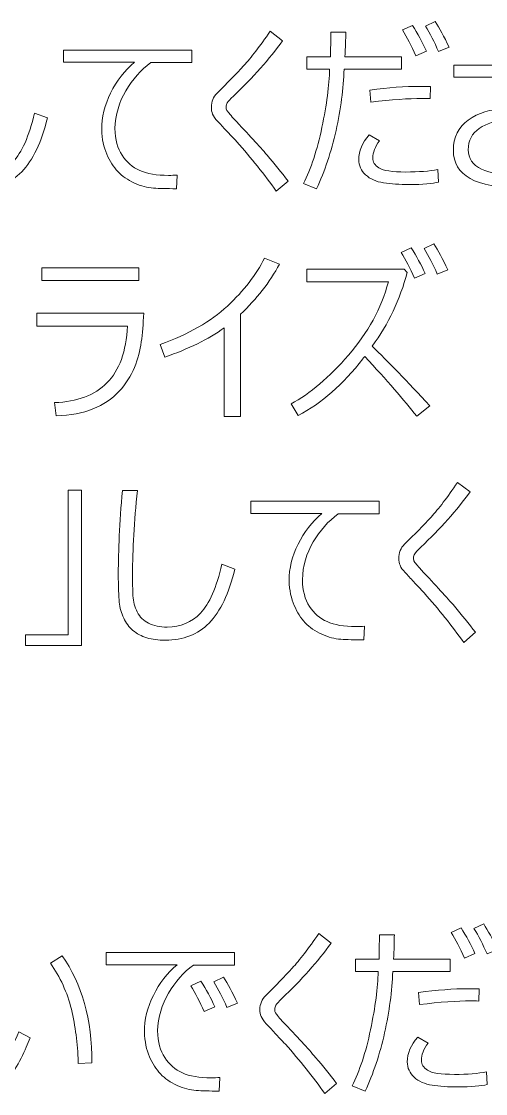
# Model space of a CAD drawing. Extents: x 0 to 812, y 0 to 300.
# Drawn here: x 661.41 to 673.75, y 183.82 to 212.34 of the extents above; entities that cross this region are included whole.
import ezdxf

# ---------------------------------------------------------------- set-up
doc = ezdxf.new("R2010")
doc.units = 0
doc.header["$MEASUREMENT"] = 0
doc.layers.add('TEMPLATE', color=216, linetype='CONTINUOUS', true_color=0x4c004c)

# ---------------------------------------------------------------- blocks, each defined once
blk = doc.blocks.new('block 3')
at = {"layer": 'TEMPLATE', "color": 252, "lineweight": 9, "true_color": 0x989898}
for points in [[(664.529, -94.556), (661.948, -94.556), (661.948, -94.214), (664.529, -94.214), (664.529, -94.556)], [(663.01, -104.262), (661.521, -104.262), (661.521, -103.974), (662.656, -103.974), (662.656, -100.129), (663.01, -100.129), (663.01, -104.262)]]:
    blk.add_lwpolyline(points, dxfattribs=at)
for points, knots in [([(672.175, -88.449), (672.175, -88.449), (671.894, -88.573), (671.894, -88.573), (671.777, -88.311), (671.659, -88.083), (671.54, -87.89), (671.54, -87.89), (671.804, -87.768), (671.804, -87.768), (671.946, -87.987), (672.069, -88.214), (672.175, -88.449)], [0, 0, 0, 0, 1, 1, 1, 2, 2, 2, 3, 3, 3, 4, 4, 4, 4]), ([(672.778, -88.349), (672.778, -88.349), (672.497, -88.464), (672.497, -88.464), (672.388, -88.211), (672.272, -87.986), (672.148, -87.787), (672.148, -87.787), (672.407, -87.663), (672.407, -87.663), (672.52, -87.837), (672.643, -88.065), (672.778, -88.349)], [0, 0, 0, 0, 1, 1, 1, 2, 2, 2, 3, 3, 3, 4, 4, 4, 4]), ([(668.496, -91.908), (668.496, -91.908), (668.184, -92.177), (668.184, -92.177), (667.868, -91.734), (667.518, -91.296), (667.134, -90.863), (667.035, -90.759), (666.942, -90.66), (666.856, -90.567), (666.771, -90.473), (666.695, -90.391), (666.627, -90.321), (666.559, -90.251), (666.514, -90.187), (666.492, -90.129), (666.469, -90.07), (666.458, -90.01), (666.458, -89.948), (666.458, -89.795), (666.509, -89.668), (666.611, -89.567), (666.88, -89.305), (667.114, -89.064), (667.316, -88.844), (667.517, -88.625), (667.752, -88.318), (668.02, -87.924), (668.02, -87.924), (668.352, -88.175), (668.352, -88.175), (668.001, -88.664), (667.564, -89.154), (667.044, -89.648), (666.957, -89.732), (666.903, -89.791), (666.882, -89.823), (666.861, -89.856), (666.851, -89.894), (666.851, -89.938), (666.851, -89.977), (666.858, -90.008), (666.873, -90.031), (666.887, -90.054), (666.947, -90.127), (667.053, -90.25), (667.445, -90.664), (667.74, -90.986), (667.938, -91.217), (668.136, -91.449), (668.322, -91.679), (668.496, -91.908)], [0, 0, 0, 0, 1, 1, 1, 2, 2, 2, 3, 3, 3, 4, 4, 4, 5, 5, 5, 6, 6, 6, 7, 7, 7, 8, 8, 8, 9, 9, 9, 10, 10, 10, 11, 11, 11, 12, 12, 12, 13, 13, 13, 14, 14, 14, 15, 15, 15, 16, 16, 16, 17, 17, 17, 17]), ([(670.031, -87.951), (670.031, -88.133), (670.024, -88.351), (670.009, -88.605), (670.009, -88.605), (671.516, -88.605), (671.516, -88.605), (671.516, -88.605), (671.516, -88.93), (671.516, -88.93), (671.516, -88.93), (669.988, -88.93), (669.988, -88.93), (669.97, -89.451), (669.898, -89.995), (669.772, -90.562), (669.645, -91.129), (669.473, -91.647), (669.255, -92.116), (669.255, -92.116), (668.906, -91.974), (668.906, -91.974), (669.108, -91.582), (669.272, -91.084), (669.398, -90.479), (669.524, -89.874), (669.592, -89.358), (669.602, -88.93), (669.602, -88.93), (669.001, -88.93), (669.001, -88.93), (669.001, -88.93), (669.001, -88.605), (669.001, -88.605), (669.001, -88.605), (669.624, -88.605), (669.624, -88.605), (669.63, -88.395), (669.634, -88.177), (669.634, -87.951), (669.634, -87.951), (670.031, -87.951), (670.031, -87.951)], [0, 0, 0, 0, 1, 1, 1, 2, 2, 2, 3, 3, 3, 4, 4, 4, 5, 5, 5, 6, 6, 6, 7, 7, 7, 8, 8, 8, 9, 9, 9, 10, 10, 10, 11, 11, 11, 12, 12, 12, 13, 13, 13, 14, 14, 14, 14]), ([(675.837, -91.935), (675.521, -92.038), (675.133, -92.089), (674.673, -92.089), (673.486, -92.089), (672.893, -91.756), (672.893, -91.09), (672.893, -90.745), (673.025, -90.476), (673.288, -90.284), (673.552, -90.091), (673.877, -89.994), (674.262, -89.994), (674.505, -89.994), (674.769, -90.029), (675.056, -90.099), (674.906, -89.888), (674.755, -89.571), (674.602, -89.149), (674.602, -89.149), (672.903, -89.149), (672.903, -89.149), (672.903, -89.149), (672.903, -88.83), (672.903, -88.83), (672.903, -88.83), (674.499, -88.83), (674.499, -88.83), (674.415, -88.585), (674.341, -88.324), (674.28, -88.046), (674.28, -88.046), (674.66, -87.99), (674.66, -87.99), (674.729, -88.307), (674.806, -88.587), (674.892, -88.83), (674.892, -88.83), (675.893, -88.83), (675.893, -88.83), (675.893, -88.83), (675.893, -89.149), (675.893, -89.149), (675.893, -89.149), (674.995, -89.149), (674.995, -89.149), (675.184, -89.701), (675.431, -90.095), (675.737, -90.331), (675.737, -90.331), (675.559, -90.619), (675.559, -90.619), (675.204, -90.409), (674.779, -90.304), (674.284, -90.304), (674.011, -90.304), (673.777, -90.372), (673.581, -90.507), (673.386, -90.642), (673.288, -90.832), (673.288, -91.076), (673.288, -91.532), (673.755, -91.759), (674.687, -91.759), (675.053, -91.759), (675.412, -91.708), (675.764, -91.606), (675.764, -91.606), (675.837, -91.935), (675.837, -91.935)], [0, 0, 0, 0, 1, 1, 1, 2, 2, 2, 3, 3, 3, 4, 4, 4, 5, 5, 5, 6, 6, 6, 7, 7, 7, 8, 8, 8, 9, 9, 9, 10, 10, 10, 11, 11, 11, 12, 12, 12, 13, 13, 13, 14, 14, 14, 15, 15, 15, 16, 16, 16, 17, 17, 17, 18, 18, 18, 19, 19, 19, 20, 20, 20, 21, 21, 21, 22, 22, 22, 23, 23, 23, 23]), ([(662.1, -90.226), (661.945, -90.877), (661.717, -91.356), (661.416, -91.662), (661.115, -91.968), (660.728, -92.121), (660.254, -92.121), (660.069, -92.121), (659.904, -92.099), (659.761, -92.055), (659.618, -92.011), (659.495, -91.945), (659.392, -91.858), (659.29, -91.771), (659.207, -91.662), (659.146, -91.531), (659.084, -91.4), (659.044, -91.258), (659.027, -91.105), (659.01, -90.952), (659.002, -90.699), (659.002, -90.346), (659.002, -89.745), (659.037, -89.008), (659.109, -88.134), (659.109, -88.134), (659.509, -88.134), (659.509, -88.134), (659.423, -88.972), (659.38, -89.716), (659.38, -90.365), (659.38, -90.592), (659.384, -90.782), (659.392, -90.938), (659.4, -91.093), (659.438, -91.237), (659.506, -91.369), (659.573, -91.501), (659.674, -91.601), (659.807, -91.669), (659.941, -91.737), (660.106, -91.771), (660.303, -91.771), (660.656, -91.771), (660.95, -91.647), (661.185, -91.399), (661.42, -91.151), (661.611, -90.718), (661.758, -90.099), (661.758, -90.099), (662.1, -90.226), (662.1, -90.226)], [0, 0, 0, 0, 1, 1, 1, 2, 2, 2, 3, 3, 3, 4, 4, 4, 5, 5, 5, 6, 6, 6, 7, 7, 7, 8, 8, 8, 9, 9, 9, 10, 10, 10, 11, 11, 11, 12, 12, 12, 13, 13, 13, 14, 14, 14, 15, 15, 15, 16, 16, 16, 17, 17, 17, 17]), ([(665.94, -88.759), (665.94, -88.759), (664.846, -88.759), (664.846, -88.759), (664.583, -88.954), (664.362, -89.204), (664.183, -89.507), (664.005, -89.811), (663.909, -90.146), (663.894, -90.512), (663.902, -90.803), (663.966, -91.04), (664.085, -91.222), (664.203, -91.405), (664.359, -91.539), (664.553, -91.626), (664.747, -91.713), (665.003, -91.757), (665.322, -91.757), (665.397, -91.757), (665.474, -91.754), (665.552, -91.75), (665.552, -91.75), (665.532, -92.111), (665.532, -92.111), (665.532, -92.111), (665.523, -92.111), (665.523, -92.111), (665.28, -92.111), (665.078, -92.106), (664.918, -92.095), (664.758, -92.084), (664.589, -92.039), (664.412, -91.96), (664.234, -91.88), (664.088, -91.779), (663.972, -91.656), (663.856, -91.533), (663.759, -91.379), (663.678, -91.195), (663.597, -91.012), (663.552, -90.793), (663.543, -90.539), (663.543, -90.212), (663.622, -89.887), (663.781, -89.566), (663.939, -89.244), (664.15, -88.972), (664.412, -88.749), (664.412, -88.749), (662.529, -88.749), (662.529, -88.749), (662.529, -88.749), (662.529, -88.424), (662.529, -88.424), (662.529, -88.424), (665.94, -88.424), (665.94, -88.424), (665.94, -88.424), (665.94, -88.759), (665.94, -88.759)], [0, 0, 0, 0, 1, 1, 1, 2, 2, 2, 3, 3, 3, 4, 4, 4, 5, 5, 5, 6, 6, 6, 7, 7, 7, 8, 8, 8, 9, 9, 9, 10, 10, 10, 11, 11, 11, 12, 12, 12, 13, 13, 13, 14, 14, 14, 15, 15, 15, 16, 16, 16, 17, 17, 17, 18, 18, 18, 19, 19, 19, 20, 20, 20, 20]), ([(672.282, -89.396), (672.282, -89.396), (672.278, -89.716), (672.278, -89.716), (672.198, -89.713), (672.125, -89.711), (672.058, -89.711), (671.703, -89.711), (671.25, -89.744), (670.698, -89.811), (670.698, -89.811), (670.674, -89.489), (670.674, -89.489), (671.163, -89.422), (671.606, -89.389), (671.999, -89.389), (672.109, -89.389), (672.203, -89.391), (672.282, -89.396)], [0, 0, 0, 0, 1, 1, 1, 2, 2, 2, 3, 3, 3, 4, 4, 4, 5, 5, 5, 6, 6, 6, 6]), ([(672.5, -91.935), (672.339, -91.979), (672.078, -92.001), (671.719, -92.001), (671.46, -92.001), (671.232, -91.986), (671.036, -91.955), (670.84, -91.924), (670.681, -91.853), (670.559, -91.742), (670.437, -91.632), (670.376, -91.497), (670.376, -91.337), (670.376, -91.106), (670.469, -90.887), (670.654, -90.68), (670.654, -90.68), (670.928, -90.834), (670.928, -90.834), (670.809, -90.994), (670.749, -91.147), (670.749, -91.296), (670.748, -91.397), (670.802, -91.483), (670.914, -91.557), (671.026, -91.63), (671.264, -91.667), (671.631, -91.667), (671.972, -91.667), (672.256, -91.645), (672.48, -91.601), (672.48, -91.601), (672.5, -91.935), (672.5, -91.935)], [0, 0, 0, 0, 1, 1, 1, 2, 2, 2, 3, 3, 3, 4, 4, 4, 5, 5, 5, 6, 6, 6, 7, 7, 7, 8, 8, 8, 9, 9, 9, 10, 10, 10, 11, 11, 11, 11]), ([(672.141, -94.366), (672.141, -94.366), (671.86, -94.49), (671.86, -94.49), (671.743, -94.228), (671.625, -94), (671.506, -93.807), (671.506, -93.807), (671.77, -93.685), (671.77, -93.685), (671.912, -93.904), (672.035, -94.131), (672.141, -94.366)], [0, 0, 0, 0, 1, 1, 1, 2, 2, 2, 3, 3, 3, 4, 4, 4, 4]), ([(672.744, -94.266), (672.744, -94.266), (672.463, -94.38), (672.463, -94.38), (672.354, -94.128), (672.238, -93.903), (672.114, -93.704), (672.114, -93.704), (672.373, -93.58), (672.373, -93.58), (672.485, -93.754), (672.609, -93.983), (672.744, -94.266)], [0, 0, 0, 0, 1, 1, 1, 2, 2, 2, 3, 3, 3, 4, 4, 4, 4]), ([(667.236, -98.17), (667.236, -98.17), (666.802, -98.17), (666.802, -98.17), (666.802, -98.17), (666.802, -95.811), (666.802, -95.811), (666.379, -96.114), (665.853, -96.373), (665.225, -96.59), (665.225, -96.59), (665.095, -96.255), (665.095, -96.255), (665.852, -95.984), (666.449, -95.643), (666.886, -95.232), (667.323, -94.822), (667.652, -94.398), (667.871, -93.96), (667.871, -93.96), (668.272, -94.117), (668.272, -94.117), (668.005, -94.605), (667.659, -95.049), (667.236, -95.45), (667.236, -95.45), (667.236, -98.17), (667.236, -98.17)], [0, 0, 0, 0, 1, 1, 1, 2, 2, 2, 3, 3, 3, 4, 4, 4, 5, 5, 5, 6, 6, 6, 7, 7, 7, 8, 8, 8, 9, 9, 9, 9]), ([(668.77, -98.145), (668.77, -98.145), (668.577, -97.835), (668.577, -97.835), (669.083, -97.561), (669.593, -97.128), (670.106, -96.535), (670.62, -95.942), (670.973, -95.294), (671.165, -94.59), (671.165, -94.59), (668.997, -94.59), (668.997, -94.59), (668.997, -94.59), (668.997, -94.251), (668.997, -94.251), (668.997, -94.251), (671.587, -94.251), (671.587, -94.251), (671.587, -94.251), (671.663, -94.341), (671.663, -94.341), (671.476, -95.058), (671.166, -95.71), (670.735, -96.299), (671.153, -96.708), (671.663, -97.237), (672.263, -97.886), (672.263, -97.886), (671.917, -98.165), (671.917, -98.165), (671.585, -97.733), (671.124, -97.203), (670.535, -96.573), (670.519, -96.594), (670.502, -96.615), (670.486, -96.636), (669.958, -97.312), (669.387, -97.815), (668.77, -98.145)], [0, 0, 0, 0, 1, 1, 1, 2, 2, 2, 3, 3, 3, 4, 4, 4, 5, 5, 5, 6, 6, 6, 7, 7, 7, 8, 8, 8, 9, 9, 9, 10, 10, 10, 11, 11, 11, 12, 12, 12, 13, 13, 13, 13]), ([(664.661, -95.421), (664.648, -95.713), (664.626, -95.969), (664.596, -96.188), (664.566, -96.407), (664.505, -96.632), (664.414, -96.863), (664.323, -97.094), (664.185, -97.309), (664, -97.507), (663.815, -97.704), (663.586, -97.858), (663.31, -97.968), (663.035, -98.078), (662.711, -98.14), (662.337, -98.155), (662.337, -98.155), (662.288, -97.801), (662.288, -97.801), (662.89, -97.78), (663.355, -97.604), (663.684, -97.275), (664.013, -96.945), (664.194, -96.442), (664.229, -95.765), (664.229, -95.765), (661.819, -95.765), (661.819, -95.765), (661.819, -95.765), (661.819, -95.421), (661.819, -95.421), (661.819, -95.421), (664.661, -95.421), (664.661, -95.421)], [0, 0, 0, 0, 1, 1, 1, 2, 2, 2, 3, 3, 3, 4, 4, 4, 5, 5, 5, 6, 6, 6, 7, 7, 7, 8, 8, 8, 9, 9, 9, 10, 10, 10, 11, 11, 11, 11]), ([(673.479, -103.908), (673.479, -103.908), (673.166, -104.177), (673.166, -104.177), (672.85, -103.734), (672.501, -103.296), (672.116, -102.863), (672.017, -102.759), (671.925, -102.66), (671.839, -102.567), (671.754, -102.473), (671.677, -102.391), (671.61, -102.321), (671.542, -102.251), (671.497, -102.187), (671.474, -102.128), (671.452, -102.07), (671.44, -102.01), (671.44, -101.948), (671.44, -101.795), (671.491, -101.668), (671.594, -101.567), (671.863, -101.305), (672.097, -101.064), (672.298, -100.844), (672.499, -100.625), (672.734, -100.318), (673.002, -99.924), (673.002, -99.924), (673.335, -100.175), (673.335, -100.175), (672.983, -100.664), (672.547, -101.154), (672.026, -101.648), (671.94, -101.732), (671.886, -101.791), (671.865, -101.823), (671.844, -101.856), (671.833, -101.894), (671.833, -101.938), (671.833, -101.977), (671.84, -102.008), (671.855, -102.031), (671.87, -102.054), (671.93, -102.127), (672.036, -102.25), (672.428, -102.664), (672.723, -102.986), (672.921, -103.217), (673.119, -103.448), (673.305, -103.679), (673.479, -103.908)], [0, 0, 0, 0, 1, 1, 1, 2, 2, 2, 3, 3, 3, 4, 4, 4, 5, 5, 5, 6, 6, 6, 7, 7, 7, 8, 8, 8, 9, 9, 9, 10, 10, 10, 11, 11, 11, 12, 12, 12, 13, 13, 13, 14, 14, 14, 15, 15, 15, 16, 16, 16, 17, 17, 17, 17]), ([(667.082, -102.226), (666.928, -102.877), (666.7, -103.356), (666.399, -103.662), (666.098, -103.968), (665.71, -104.121), (665.237, -104.121), (665.051, -104.121), (664.887, -104.099), (664.744, -104.055), (664.6, -104.011), (664.477, -103.945), (664.375, -103.858), (664.272, -103.771), (664.19, -103.662), (664.128, -103.531), (664.066, -103.4), (664.027, -103.258), (664.01, -103.105), (663.993, -102.952), (663.984, -102.699), (663.984, -102.346), (663.984, -101.745), (664.02, -101.008), (664.092, -100.134), (664.092, -100.134), (664.492, -100.134), (664.492, -100.134), (664.406, -100.972), (664.363, -101.716), (664.363, -102.365), (664.363, -102.591), (664.367, -102.782), (664.375, -102.938), (664.383, -103.093), (664.421, -103.237), (664.488, -103.369), (664.556, -103.5), (664.656, -103.601), (664.79, -103.669), (664.923, -103.737), (665.088, -103.771), (665.285, -103.771), (665.639, -103.771), (665.933, -103.647), (666.168, -103.399), (666.403, -103.151), (666.594, -102.718), (666.741, -102.099), (666.741, -102.099), (667.082, -102.226), (667.082, -102.226)], [0, 0, 0, 0, 1, 1, 1, 2, 2, 2, 3, 3, 3, 4, 4, 4, 5, 5, 5, 6, 6, 6, 7, 7, 7, 8, 8, 8, 9, 9, 9, 10, 10, 10, 11, 11, 11, 12, 12, 12, 13, 13, 13, 14, 14, 14, 15, 15, 15, 16, 16, 16, 17, 17, 17, 17]), ([(670.923, -100.759), (670.923, -100.759), (669.829, -100.759), (669.829, -100.759), (669.565, -100.954), (669.344, -101.204), (669.166, -101.507), (668.988, -101.811), (668.891, -102.146), (668.877, -102.512), (668.885, -102.803), (668.948, -103.04), (669.067, -103.222), (669.186, -103.405), (669.342, -103.539), (669.536, -103.626), (669.73, -103.713), (669.986, -103.757), (670.305, -103.757), (670.38, -103.757), (670.456, -103.754), (670.534, -103.75), (670.534, -103.75), (670.515, -104.111), (670.515, -104.111), (670.515, -104.111), (670.505, -104.111), (670.505, -104.111), (670.263, -104.111), (670.061, -104.106), (669.901, -104.095), (669.741, -104.084), (669.572, -104.039), (669.394, -103.96), (669.217, -103.88), (669.07, -103.779), (668.955, -103.656), (668.839, -103.533), (668.741, -103.379), (668.661, -103.195), (668.58, -103.011), (668.535, -102.793), (668.525, -102.539), (668.525, -102.212), (668.604, -101.887), (668.763, -101.566), (668.922, -101.244), (669.132, -100.972), (669.394, -100.749), (669.394, -100.749), (667.512, -100.749), (667.512, -100.749), (667.512, -100.749), (667.512, -100.424), (667.512, -100.424), (667.512, -100.424), (670.923, -100.424), (670.923, -100.424), (670.923, -100.424), (670.923, -100.759), (670.923, -100.759)], [0, 0, 0, 0, 1, 1, 1, 2, 2, 2, 3, 3, 3, 4, 4, 4, 5, 5, 5, 6, 6, 6, 7, 7, 7, 8, 8, 8, 9, 9, 9, 10, 10, 10, 11, 11, 11, 12, 12, 12, 13, 13, 13, 14, 14, 14, 15, 15, 15, 16, 16, 16, 17, 17, 17, 18, 18, 18, 19, 19, 19, 20, 20, 20, 20])]:
    blk.add_open_spline(points, degree=3, knots=knots, dxfattribs=at)
at = {"layer": 'TEMPLATE', "color": 214, "lineweight": 9, "true_color": 0x7f007f}
for points, knots in [([(673.467, -112.449), (673.467, -112.449), (673.186, -112.573), (673.186, -112.573), (673.069, -112.311), (672.951, -112.084), (672.832, -111.89), (672.832, -111.89), (673.096, -111.768), (673.096, -111.768), (673.237, -111.987), (673.361, -112.215), (673.467, -112.449)], [0, 0, 0, 0, 1, 1, 1, 2, 2, 2, 3, 3, 3, 4, 4, 4, 4]), ([(674.07, -112.349), (674.07, -112.349), (673.789, -112.464), (673.789, -112.464), (673.68, -112.211), (673.564, -111.986), (673.44, -111.787), (673.44, -111.787), (673.699, -111.663), (673.699, -111.663), (673.811, -111.837), (673.935, -112.066), (674.07, -112.349)], [0, 0, 0, 0, 1, 1, 1, 2, 2, 2, 3, 3, 3, 4, 4, 4, 4]), ([(669.788, -115.908), (669.788, -115.908), (669.475, -116.177), (669.475, -116.177), (669.16, -115.734), (668.81, -115.296), (668.426, -114.863), (668.326, -114.759), (668.234, -114.66), (668.148, -114.567), (668.063, -114.473), (667.986, -114.391), (667.919, -114.321), (667.851, -114.251), (667.806, -114.187), (667.784, -114.129), (667.761, -114.07), (667.749, -114.01), (667.749, -113.948), (667.749, -113.795), (667.801, -113.668), (667.903, -113.567), (668.172, -113.305), (668.406, -113.064), (668.608, -112.844), (668.808, -112.625), (669.043, -112.318), (669.312, -111.924), (669.312, -111.924), (669.644, -112.175), (669.644, -112.175), (669.292, -112.664), (668.856, -113.154), (668.335, -113.648), (668.249, -113.732), (668.195, -113.791), (668.174, -113.823), (668.153, -113.856), (668.143, -113.894), (668.143, -113.938), (668.143, -113.977), (668.15, -114.008), (668.165, -114.031), (668.179, -114.054), (668.239, -114.127), (668.345, -114.251), (668.737, -114.664), (669.032, -114.986), (669.23, -115.217), (669.428, -115.449), (669.614, -115.679), (669.788, -115.908)], [0, 0, 0, 0, 1, 1, 1, 2, 2, 2, 3, 3, 3, 4, 4, 4, 5, 5, 5, 6, 6, 6, 7, 7, 7, 8, 8, 8, 9, 9, 9, 10, 10, 10, 11, 11, 11, 12, 12, 12, 13, 13, 13, 14, 14, 14, 15, 15, 15, 16, 16, 16, 17, 17, 17, 17]), ([(671.323, -111.951), (671.323, -112.133), (671.316, -112.351), (671.301, -112.605), (671.301, -112.605), (672.808, -112.605), (672.808, -112.605), (672.808, -112.605), (672.808, -112.93), (672.808, -112.93), (672.808, -112.93), (671.28, -112.93), (671.28, -112.93), (671.262, -113.451), (671.19, -113.995), (671.064, -114.562), (670.937, -115.129), (670.765, -115.647), (670.547, -116.116), (670.547, -116.116), (670.198, -115.974), (670.198, -115.974), (670.4, -115.582), (670.564, -115.084), (670.69, -114.479), (670.816, -113.874), (670.884, -113.358), (670.894, -112.93), (670.894, -112.93), (670.293, -112.93), (670.293, -112.93), (670.293, -112.93), (670.293, -112.605), (670.293, -112.605), (670.293, -112.605), (670.916, -112.605), (670.916, -112.605), (670.922, -112.395), (670.925, -112.177), (670.925, -111.951), (670.925, -111.951), (671.323, -111.951), (671.323, -111.951)], [0, 0, 0, 0, 1, 1, 1, 2, 2, 2, 3, 3, 3, 4, 4, 4, 5, 5, 5, 6, 6, 6, 7, 7, 7, 8, 8, 8, 9, 9, 9, 10, 10, 10, 11, 11, 11, 12, 12, 12, 13, 13, 13, 14, 14, 14, 14]), ([(661.638, -114.695), (661.583, -114.85), (661.504, -115.03), (661.4, -115.237), (661.297, -115.444), (661.183, -115.622), (661.059, -115.77), (660.934, -115.919), (660.805, -115.994), (660.671, -115.994), (660.59, -115.994), (660.518, -115.974), (660.454, -115.935), (660.391, -115.896), (660.308, -115.821), (660.205, -115.708), (660.103, -115.596), (660.009, -115.442), (659.923, -115.246), (659.838, -115.049), (659.776, -114.844), (659.739, -114.629), (659.702, -114.414), (659.683, -114.205), (659.683, -114.002), (659.683, -113.819), (659.698, -113.561), (659.729, -113.228), (659.768, -112.878), (659.798, -112.622), (659.82, -112.461), (659.82, -112.461), (660.205, -112.461), (660.205, -112.461), (660.186, -112.608), (660.153, -112.863), (660.108, -113.228), (660.073, -113.553), (660.057, -113.81), (660.057, -113.999), (660.061, -114.282), (660.09, -114.537), (660.142, -114.763), (660.194, -114.99), (660.28, -115.184), (660.401, -115.346), (660.521, -115.508), (660.607, -115.588), (660.659, -115.588), (660.744, -115.588), (660.85, -115.481), (660.977, -115.265), (661.104, -115.049), (661.224, -114.807), (661.338, -114.539), (661.338, -114.539), (661.638, -114.695), (661.638, -114.695)], [0, 0, 0, 0, 1, 1, 1, 2, 2, 2, 3, 3, 3, 4, 4, 4, 5, 5, 5, 6, 6, 6, 7, 7, 7, 8, 8, 8, 9, 9, 9, 10, 10, 10, 11, 11, 11, 12, 12, 12, 13, 13, 13, 14, 14, 14, 15, 15, 15, 16, 16, 16, 17, 17, 17, 18, 18, 18, 19, 19, 19, 19]), ([(663.284, -115.364), (663.284, -115.364), (662.918, -115.376), (662.918, -115.376), (662.918, -115.376), (662.918, -115.332), (662.918, -115.332), (662.905, -114.847), (662.844, -114.382), (662.736, -113.936), (662.628, -113.49), (662.442, -113.08), (662.18, -112.705), (662.18, -112.705), (662.49, -112.515), (662.49, -112.515), (663.019, -113.254), (663.284, -114.204), (663.284, -115.364)], [0, 0, 0, 0, 1, 1, 1, 2, 2, 2, 3, 3, 3, 4, 4, 4, 5, 5, 5, 6, 6, 6, 6]), ([(667.076, -112.759), (667.076, -112.759), (665.982, -112.759), (665.982, -112.759), (665.718, -112.954), (665.497, -113.204), (665.319, -113.507), (665.141, -113.811), (665.044, -114.146), (665.03, -114.512), (665.038, -114.803), (665.101, -115.04), (665.22, -115.222), (665.339, -115.405), (665.495, -115.539), (665.689, -115.626), (665.883, -115.714), (666.139, -115.757), (666.458, -115.757), (666.533, -115.757), (666.609, -115.755), (666.687, -115.75), (666.687, -115.75), (666.668, -116.111), (666.668, -116.111), (666.668, -116.111), (666.658, -116.111), (666.658, -116.111), (666.415, -116.111), (666.214, -116.106), (666.054, -116.095), (665.894, -116.085), (665.724, -116.039), (665.547, -115.96), (665.37, -115.88), (665.223, -115.779), (665.108, -115.656), (664.992, -115.533), (664.894, -115.379), (664.813, -115.196), (664.733, -115.012), (664.688, -114.793), (664.678, -114.539), (664.678, -114.212), (664.757, -113.887), (664.916, -113.566), (665.075, -113.244), (665.285, -112.972), (665.547, -112.749), (665.547, -112.749), (663.665, -112.749), (663.665, -112.749), (663.665, -112.749), (663.665, -112.424), (663.665, -112.424), (663.665, -112.424), (667.076, -112.424), (667.076, -112.424), (667.076, -112.424), (667.076, -112.759), (667.076, -112.759)], [0, 0, 0, 0, 1, 1, 1, 2, 2, 2, 3, 3, 3, 4, 4, 4, 5, 5, 5, 6, 6, 6, 7, 7, 7, 8, 8, 8, 9, 9, 9, 10, 10, 10, 11, 11, 11, 12, 12, 12, 13, 13, 13, 14, 14, 14, 15, 15, 15, 16, 16, 16, 17, 17, 17, 18, 18, 18, 19, 19, 19, 20, 20, 20, 20]), ([(666.551, -113.87), (666.551, -113.87), (666.27, -113.994), (666.27, -113.994), (666.153, -113.732), (666.034, -113.504), (665.916, -113.311), (665.916, -113.311), (666.179, -113.189), (666.179, -113.189), (666.321, -113.408), (666.445, -113.635), (666.551, -113.87)], [0, 0, 0, 0, 1, 1, 1, 2, 2, 2, 3, 3, 3, 4, 4, 4, 4]), ([(667.154, -113.77), (667.154, -113.77), (666.873, -113.884), (666.873, -113.884), (666.764, -113.632), (666.647, -113.407), (666.524, -113.208), (666.524, -113.208), (666.782, -113.084), (666.782, -113.084), (666.895, -113.258), (667.018, -113.486), (667.154, -113.77)], [0, 0, 0, 0, 1, 1, 1, 2, 2, 2, 3, 3, 3, 4, 4, 4, 4]), ([(673.574, -113.396), (673.574, -113.396), (673.57, -113.716), (673.57, -113.716), (673.49, -113.713), (673.417, -113.711), (673.35, -113.711), (672.995, -113.711), (672.542, -113.744), (671.99, -113.811), (671.99, -113.811), (671.966, -113.489), (671.966, -113.489), (672.455, -113.422), (672.897, -113.389), (673.291, -113.389), (673.4, -113.389), (673.495, -113.391), (673.574, -113.396)], [0, 0, 0, 0, 1, 1, 1, 2, 2, 2, 3, 3, 3, 4, 4, 4, 5, 5, 5, 6, 6, 6, 6]), ([(673.792, -115.935), (673.631, -115.979), (673.37, -116.001), (673.01, -116.001), (672.752, -116.001), (672.524, -115.986), (672.328, -115.955), (672.132, -115.924), (671.973, -115.853), (671.851, -115.742), (671.729, -115.632), (671.668, -115.497), (671.668, -115.337), (671.668, -115.106), (671.761, -114.887), (671.946, -114.68), (671.946, -114.68), (672.219, -114.834), (672.219, -114.834), (672.101, -114.994), (672.041, -115.147), (672.041, -115.296), (672.04, -115.397), (672.094, -115.484), (672.206, -115.557), (672.318, -115.63), (672.556, -115.667), (672.923, -115.667), (673.264, -115.667), (673.548, -115.645), (673.772, -115.601), (673.772, -115.601), (673.792, -115.935), (673.792, -115.935)], [0, 0, 0, 0, 1, 1, 1, 2, 2, 2, 3, 3, 3, 4, 4, 4, 5, 5, 5, 6, 6, 6, 7, 7, 7, 8, 8, 8, 9, 9, 9, 10, 10, 10, 11, 11, 11, 11])]:
    blk.add_open_spline(points, degree=3, knots=knots, dxfattribs=at)

msp = doc.modelspace()

# ---------------------------------------------------------------- block references
at = {"layer": 'TEMPLATE'}
msp.add_blockref('block 3', (0, 300), dxfattribs=at)

doc.saveas('drawing.dxf')
